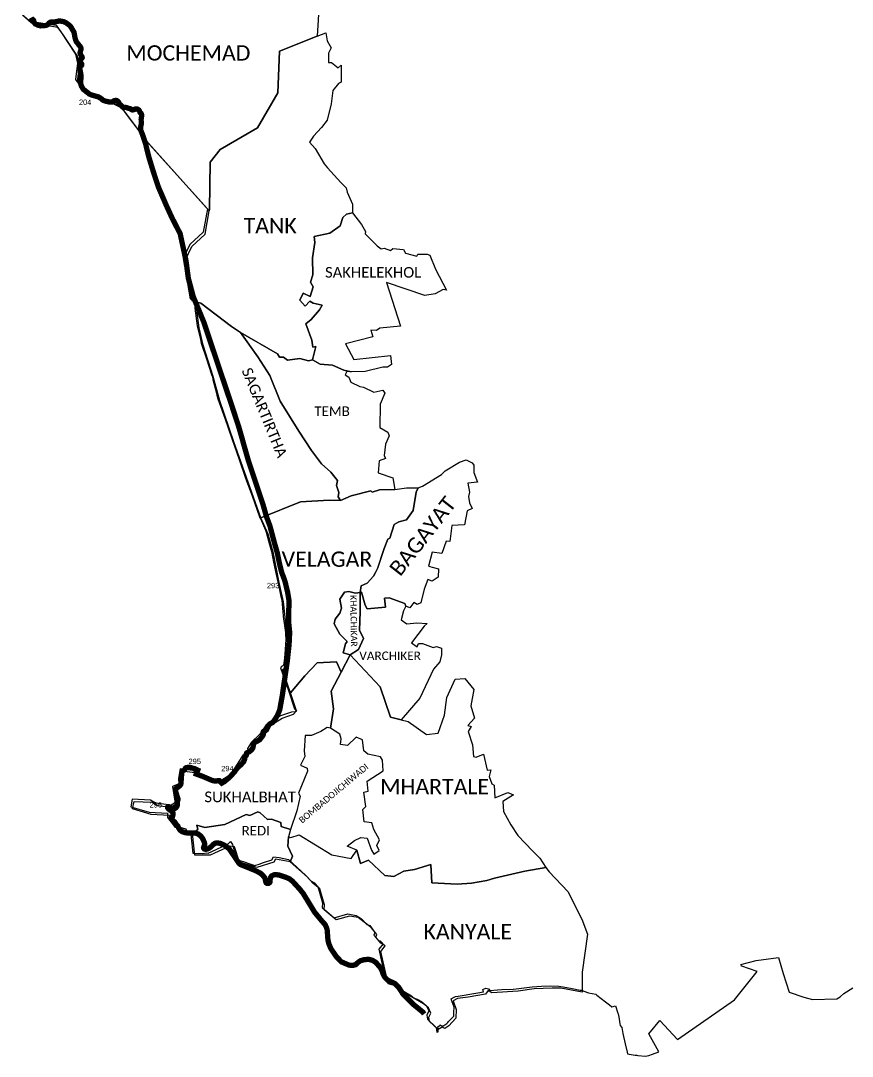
# Model space of a CAD drawing. Header units: metres. Extents: x 0 to 561379, y 0 to 4092696.
# Drawn here: x 354318 to 362143, y 1738833 to 1748571 of the extents above; entities that cross this region are included whole.
import ezdxf

# ---------------------------------------------------------------- set-up
doc = ezdxf.new("R2010")
doc.units = ezdxf.units.M
for name, color, linetype in [('ARTIFICIALLY PROTECTED', 10, 'Continuous'), ('COASTLINE', 5, 'Continuous'), ('DISTRICT BOUNDRY', 86, 'Continuous'), ('VILLAGE BOUNDRY', 32, 'Continuous'), ('VILLAGE NAME', 1, 'Continuous')]:
    doc.layers.add(name, color=color, linetype=linetype)
doc.styles.get("Standard").update_dxf_attribs({"font": 'arial.ttf'})

msp = doc.modelspace()

# ---------------------------------------------------------------- linework, layer by layer
at = {"layer": 'ARTIFICIALLY PROTECTED', "const_width": 50, "flags": 128}
for points in [[(354876.2, 1748329.6), (354881.5, 1748322.8), (354885.1, 1748312.6), (354885.1, 1748300.7), (354880.8, 1748284.3), (354876.8, 1748269.2), (354879.3, 1748256.5), (354890.5, 1748238.5), (354895.7, 1748230), (354896.7, 1748222.9), (354894.5, 1748217.8), (354889.1, 1748213.8), (354882, 1748206.9), (354880.6, 1748200.2), (354880.2, 1748188.8), (354882.6, 1748178.1), (354885.8, 1748171.3), (354891, 1748165.4), (354893.5, 1748160.3), (354893.5, 1748154.2), (354890.9, 1748150.4), (354883.8, 1748147.6), (354875.6, 1748144.3), (354871.9, 1748138.6), (354871.6, 1748133.2), (354873.8, 1748124.6), (354879.7, 1748092.1), (354886.1, 1748056.1), (354884, 1748015.9), (354882.2, 1747979.8), (354890.8, 1747953.2), (354908.3, 1747925.1), (354936.5, 1747903.2), (354965.3, 1747880.9), (354990.8, 1747870.4), (355048.7, 1747854.6), (355071.2, 1747841.8), (355092.8, 1747823.2), (355115.4, 1747814.7), (355158.6, 1747805.3), (355174.2, 1747805.3), (355184.4, 1747809.6), (355196.5, 1747818.6), (355203.6, 1747820), (355212.6, 1747821.8), (355223, 1747819.5), (355231.2, 1747814.2), (355240.6, 1747802.6), (355248, 1747788), (355260.7, 1747775.7), (355271.8, 1747764.9), (355277.6, 1747759.3), (355282.8, 1747756.1), (355287.1, 1747755.2)], [(356704.3, 1743665.7), (356705.2, 1743662.4), (356732.8, 1743565.2), (356750.3, 1743478.8), (356773.1, 1743385.6), (356797.9, 1743319.9), (356807.6, 1743288.7), (356822.7, 1743225.8), (356830.3, 1743193.8), (356841.4, 1743126), (356843.8, 1743081), (356838.5, 1743020.9), (356838.2, 1742969.6), (356839.3, 1742915.3), (356840.7, 1742901.9)], [(355970.3, 1741487.3), (355984.2, 1741524.2), (355963.5, 1741534.2), (355954, 1741538.4), (355911, 1741549.6), (355889.8, 1741549.6), (355879.1, 1741547.8), (355872.7, 1741546), (355868.1, 1741542), (355863.9, 1741536.2), (355861.5, 1741529.7), (355858.2, 1741525.2), (355852, 1741522)], [(356372.3, 1741559.7), (356363.8, 1741552.6), (356350, 1741535.6), (356331.7, 1741509.9), (356288.3, 1741461.5), (356236.4, 1741417.2), (356210.6, 1741402.1), (356187, 1741425.2)], [(355756.3, 1741159.7), (355753.4, 1741158.8), (355742.1, 1741162.7), (355720.1, 1741174.9), (355711.2, 1741179.8), (355706.1, 1741179.3), (355702, 1741176.9), (355701.3, 1741169.7), (355708.1, 1741159.9), (355729.9, 1741143.1), (355746.2, 1741130.5)]]:
    msp.add_lwpolyline(points, dxfattribs=at)
at = {"layer": 'COASTLINE', "const_width": 50, "flags": 128}
msp.add_lwpolyline([(354413.7, 1748598.3), (354415.2, 1748595.6), (354422, 1748588.5), (354428.9, 1748583.5), (354435.9, 1748578.5), (354439.3, 1748574.7), (354440.4, 1748571.3), (354443.1, 1748560.1), (354447.1, 1748551.6), (354454.9, 1748540.9), (354477.5, 1748530.1), (354504.5, 1748522.5), (354527.8, 1748524.2), (354539.4, 1748525), (354553.8, 1748526.1), (354569.2, 1748531.8), (354577.1, 1748537.8), (354585.1, 1748549.1), (354595.3, 1748556.1), (354611.1, 1748559.3), (354623.4, 1748559.2), (354639.6, 1748558.9), (354658.5, 1748563.4), (354674, 1748567), (354690.6, 1748567.3), (354722, 1748562.4), (354746.8, 1748550.3), (354765.2, 1748536.5), (354779.9, 1748525.5), (354791.3, 1748511), (354810.2, 1748478.3), (354820.3, 1748460.8), (354823.5, 1748442.5), (354827.9, 1748416.7), (354834.8, 1748390.6), (354842, 1748373.2), (354850.9, 1748361.9), (354866.1, 1748342.5), (354881.5, 1748322.8), (354885.1, 1748312.6), (354885.1, 1748300.7), (354880.8, 1748284.3), (354876.8, 1748269.2), (354879.3, 1748256.5), (354890.5, 1748238.5), (354895.7, 1748230), (354896.7, 1748222.9), (354894.5, 1748217.8), (354889.1, 1748213.8), (354882, 1748206.9), (354880.6, 1748200.2), (354880.2, 1748188.8), (354882.6, 1748178.1), (354885.8, 1748171.3), (354891, 1748165.4), (354893.5, 1748160.3), (354893.5, 1748154.2), (354890.9, 1748150.4), (354883.8, 1748147.6), (354875.6, 1748144.3), (354871.9, 1748138.6), (354871.6, 1748133.2), (354873.8, 1748124.6), (354879.7, 1748092.1), (354886.1, 1748056.1), (354884, 1748015.9), (354882.2, 1747979.8), (354890.8, 1747953.2), (354908.3, 1747925.1), (354936.5, 1747903.2), (354965.3, 1747880.9), (354990.8, 1747870.4), (355048.7, 1747854.6), (355071.2, 1747841.8), (355092.8, 1747823.2), (355115.4, 1747814.7), (355158.6, 1747805.3), (355174.2, 1747805.3), (355184.4, 1747809.6), (355196.5, 1747818.6), (355203.6, 1747820), (355212.6, 1747821.8), (355223, 1747819.5), (355231.2, 1747814.2), (355240.6, 1747802.6), (355248, 1747788), (355260.7, 1747775.7), (355271.8, 1747764.9), (355277.6, 1747759.3), (355282.8, 1747756.1), (355291.5, 1747754.3), (355304.4, 1747755.6), (355313.5, 1747754.2), (355335.3, 1747746), (355342.9, 1747744.8), (355348.2, 1747744), (355353.8, 1747741), (355359.1, 1747735.8), (355364.2, 1747732.6), (355370.4, 1747732), (355379, 1747733.5), (355388.5, 1747736.6), (355397, 1747740.4), (355401.8, 1747741.7), (355409.2, 1747742), (355418, 1747739.1), (355430.3, 1747730.8), (355436.2, 1747721.4), (355440.3, 1747709.2), (355444.1, 1747703.9), (355449.9, 1747700.1), (355453, 1747695.3), (355455.8, 1747687.6), (355456.6, 1747677.1), (355453.5, 1747659.5), (355451.5, 1747641.9), (355452.7, 1747600.5), (355450.9, 1747589.4), (355445.5, 1747569.9), (355448.2, 1747539.1), (355464.3, 1747501.1), (355493.4, 1747412.5), (355523.3, 1747290.9), (355564, 1747157.6), (355613.5, 1747007.4), (355688.5, 1746833.9), (355743.1, 1746714.6), (355818.6, 1746568.3), (355873.1, 1746316.3), (355895.6, 1746148.5), (355941.5, 1745977.1), (356041.4, 1745735.7), (356154.2, 1745398.7), (356301.1, 1744961.8), (356371, 1744748.3), (356426, 1744555), (356460.3, 1744434.1), (356524.9, 1744241.2), (356597.2, 1744024.9), (356630, 1743909.2), (356663.5, 1743819.1), (356705.2, 1743662.4), (356732.8, 1743565.2), (356750.3, 1743478.8), (356773.1, 1743385.6), (356797.9, 1743319.9), (356807.6, 1743288.7), (356822.7, 1743225.8), (356830.3, 1743193.8), (356841.4, 1743126), (356843.8, 1743081), (356838.5, 1743020.9), (356838.2, 1742969.6), (356839.3, 1742915.3), (356848.9, 1742818.5), (356843.2, 1742701.8), (356826.8, 1742552), (356779.2, 1742223.5), (356755, 1742089), (356733.4, 1742038.5), (356707.7, 1741996), (356688.3, 1741972.1), (356660.8, 1741957.3), (356650.9, 1741945.6), (356640.7, 1741922.9), (356630.9, 1741903.3), (356619.7, 1741894.1), (356613.2, 1741892.2), (356604.4, 1741889.6), (356600.5, 1741885.7), (356599, 1741880.3), (356600, 1741874.7), (356601.3, 1741867.1), (356600.3, 1741858.7), (356595.3, 1741846.8), (356567.9, 1741811.5), (356546.2, 1741797.4), (356521.8, 1741787.4), (356512.3, 1741779.5), (356508.4, 1741760.2), (356503.2, 1741734.5), (356491.7, 1741716.4), (356471.4, 1741698.7), (356446.2, 1741686.6), (356443.4, 1741683.6), (356441.7, 1741678.4), (356441.3, 1741669.3), (356440, 1741661.2), (356436.9, 1741657.4), (356430.7, 1741653.8), (356423.7, 1741651.7), (356422.5, 1741649.9), (356422.4, 1741646), (356424, 1741639.8), (356425.5, 1741633.5), (356425.5, 1741629.1), (356424, 1741623.1), (356416.2, 1741604.2), (356391, 1741575.2), (356363.8, 1741552.6), (356350, 1741535.6), (356331.7, 1741509.9), (356288.3, 1741461.5), (356236.4, 1741417.2), (356210.6, 1741402.1), (356187, 1741425.2), (356179.5, 1741425.5), (356163.5, 1741423.1), (356142.8, 1741422.3), (356122.5, 1741426), (356053.3, 1741455.6), (356032.7, 1741464.4), (355970.3, 1741487.3), (355984.2, 1741524.2), (355963.5, 1741534.2), (355954, 1741538.4), (355911, 1741549.6), (355889.8, 1741549.6), (355879.1, 1741547.8), (355872.7, 1741546), (355868.1, 1741542), (355863.9, 1741536.2), (355861.5, 1741529.7), (355858.2, 1741525.2), (355852, 1741522), (355844.9, 1741518.2), (355838.9, 1741515.2), (355836.3, 1741511.1), (355833.2, 1741498.1), (355830.9, 1741463.5), (355829.3, 1741438.7), (355826.5, 1741408.8), (355824.8, 1741390.7), (355816.2, 1741377.9), (355800.7, 1741366.2), (355786.9, 1741355.8), (355776.4, 1741347.9), (355773.9, 1741333.9), (355777.7, 1741318.1), (355782.5, 1741302.9), (355791.7, 1741274.1), (355797.4, 1741256.2), (355797.4, 1741244.2), (355792.6, 1741229.2), (355790.6, 1741212.2), (355791.1, 1741193.8), (355787.6, 1741181.6), (355778.2, 1741169.9), (355766.4, 1741162.7), (355753.4, 1741158.8), (355742.1, 1741162.7), (355720.1, 1741174.9), (355711.2, 1741179.8), (355706.1, 1741179.3), (355702, 1741176.9), (355701.3, 1741169.7), (355708.1, 1741159.9), (355729.9, 1741143.1), (355746.2, 1741130.5), (355752.5, 1741119.1), (355752.3, 1741106.7), (355744.4, 1741081), (355740.4, 1741067.8), (355741.6, 1741056.8), (355750.3, 1741048.5), (355765.1, 1741038.9), (355770.4, 1741031.2), (355778.6, 1741019.1), (355783.8, 1741011.5), (355797.4, 1740996.2), (355805.2, 1740978.8), (355818.7, 1740958.5), (355838.2, 1740945.2), (355866.3, 1740936), (355892.2, 1740932.3), (355930.3, 1740934.3), (355958.8, 1740932.8), (355986.1, 1740924.7), (356010.5, 1740906.9), (356027.7, 1740884.9), (356040.7, 1740857.9), (356047.3, 1740842.9), (356048.5, 1740832.5), (356048.1, 1740818), (356042.6, 1740806.2), (356038.5, 1740797.2), (356039.3, 1740790.2), (356046.5, 1740782.6), (356057.3, 1740779.6), (356074.5, 1740782.3), (356092.8, 1740791), (356113.3, 1740807.3), (356129.5, 1740824.8), (356146.9, 1740835.9), (356163.1, 1740839.7), (356195.2, 1740835.8), (356235, 1740818.4), (356280.5, 1740783.6), (356320.5, 1740724.1), (356350.8, 1740678.9), (356371, 1740648.9), (356386.3, 1740636.6), (356522, 1740581.7), (356572.9, 1740555.7), (356594.6, 1740536.5), (356613.8, 1740513.4), (356619, 1740500.4), (356624.6, 1740472.3), (356628.3, 1740464.7), (356637.7, 1740458.5), (356648.4, 1740458.8), (356659.1, 1740464.5), (356664.1, 1740472.9), (356665.7, 1740496.8), (356670.7, 1740518.9), (356681.9, 1740530.9), (356699.2, 1740539.4), (356718.8, 1740542.1), (356750.4, 1740537.3), (356814.4, 1740516.3), (356846.5, 1740502.2), (356875, 1740480.1), (356913.3, 1740438.2), (356943.9, 1740404.7), (356976.4, 1740364.1), (357013.1, 1740304), (357049.8, 1740243.8), (357084.2, 1740187.5), (357115.5, 1740149.7), (357149.4, 1740108.7), (357181.8, 1740072.7), (357193.3, 1740048.7), (357201.5, 1740025.4), (357205.9, 1739968.3), (357209.2, 1739924.6), (357218.1, 1739890.2), (357236.2, 1739846.7), (357290.6, 1739766.9), (357336.1, 1739721.1), (357381.3, 1739702), (357407.8, 1739690.8), (357440.4, 1739687.3), (357469.4, 1739694.7), (357493.6, 1739717.4), (357516.5, 1739732.6), (357550.6, 1739742.1), (357592.4, 1739745.4), (357628, 1739735.9), (357660.3, 1739715.7), (357701.5, 1739667.9), (357715.9, 1739642.9), (357728.7, 1739605.1), (357746.3, 1739573.6), (357771.6, 1739548.6), (357811.3, 1739530.3), (357838.7, 1739517.6), (357873.5, 1739483.5), (357916, 1739417.9), (358017, 1739317.9), (358073.3, 1739272.3), (358102.5, 1739248.6), (358114.3, 1739231.5)], dxfattribs=at)
at = {"layer": 'DISTRICT BOUNDRY'}
msp.add_polyline3d([(354318.2, 1748641.5, 0), (354402.9, 1748566, 0), (354651.8, 1748527.7, 0), (354696.8, 1748465.5, 0), (354834.6, 1748257.3, 0), (354854.1, 1748170.2, 0), (354835, 1748016.7, 0), (354919.1, 1747901.9, 0), (355086.6, 1747849.7, 0), (355240.4, 1747774.1, 0), (355277.7, 1747735.3, 0), (355387, 1747593.8, 0), (355476.9, 1747473.1, 0), (355503.4, 1747437.4, 0), (355904.2, 1746992.2, 0), (356074.5, 1746803.2, 0), (356036.4, 1746583.7, 0), (355910, 1746466.4, 0), (355847.1, 1746336.1, 0), (355913.6, 1745954.9, 0), (355958.5, 1745944.4, 0), (355953.6, 1745919.7, 0), (355958.1, 1745868, 0), (355980.1, 1745703.3, 0), (356008.8, 1745572, 0), (356017.3, 1745539.8, 0), (356065.6, 1745390.9, 0), (356113.3, 1745243.4, 0), (356121.4, 1745221.2, 0), (356126.5, 1745198, 0), (356151.3, 1745102.2, 0), (356163.7, 1745050.9, 0), (356174.5, 1745015.9, 0), (356238.1, 1744833, 0), (356307.4, 1744631.7, 0), (356374, 1744443.6, 0), (356434.5, 1744270.9, 0), (356497.7, 1744094.1, 0), (356561.7, 1743915.7, 0), (356567.7, 1743898, 0), (356573, 1743891, 0), (356620.3, 1743780.8, 0), (356627.6, 1743762.6, 0), (356660.1, 1743646.8, 0), (356679.3, 1743579.2, 0), (356698.2, 1743478.7, 0), (356716.8, 1743392.5, 0), (356733.5, 1743307, 0), (356749.6, 1743233.9, 0), (356767.2, 1743155.8, 0), (356774.4, 1743125.1, 0), (356782.2, 1743048.1, 0), (356791.8, 1742940, 0), (356795, 1742926.6, 0), (356809.5, 1742816.9, 0), (356809.4, 1742804.1, 0), (356813.3, 1742751.2, 0), (356804.5, 1742615.5, 0), (356796.4, 1742551.3, 0), (356797, 1742550.3, 0), (356792.3, 1742512.7, 0), (356793, 1742511.7, 0), (356771.9, 1742499.4, 0), (356764.1, 1742485.7, 0), (356837.5, 1742271.5, 0), (356895.8, 1742101.3, 0), (356911.9, 1742078, 0), (356899.3, 1742072.8, 0), (356867.7, 1742069.3, 0), (356761.8, 1742033.5, 0), (356709.3, 1742003, 0), (356629, 1741951.6, 0), (356569.2, 1741862, 0), (356489.8, 1741786.3, 0), (356452.1, 1741727.9, 0), (356455.1, 1741711.1, 0), (356435, 1741700, 0), (356416, 1741653.8, 0), (356398.3, 1741650.6, 0), (356331.8, 1741544.5, 0), (356298.7, 1741499.8, 0), (356261, 1741460.8, 0), (356185.5, 1741414.8, 0), (356165, 1741431, 0), (356107.7, 1741442.2, 0), (355994.4, 1741481.3, 0), (355937.2, 1741521.6, 0), (355819.7, 1741537.4, 0), (355803.5, 1741445.1, 0), (355805.7, 1741396.6, 0), (355747.5, 1741369.9, 0), (355769.9, 1741233, 0), (355766.1, 1741214.6, 0), (355718.7, 1741185.7, 0), (355713.1, 1741198.1, 0), (355586, 1741212.5, 0), (355538.2, 1741242.8, 0), (355367.7, 1741251.2, 0), (355353.3, 1741180.5, 0), (355527.4, 1741127.5, 0), (355700.5, 1741119.3, 0), (355699, 1741080.3, 0), (355757.3, 1741006.2, 0), (355867.4, 1740971.9, 0), (355878.1, 1740956.5, 0), (355917.2, 1740949.2, 0), (355917.3, 1740947.6, 0), (355936.9, 1740743.9, 0), (356029, 1740739.5, 0), (356068.5, 1740745.2, 0), (356081.4, 1740744.1, 0), (356156.8, 1740778.3, 0), (356268.8, 1740831.2, 0), (356291.2, 1740853.5, 0), (356310.2, 1740824.6, 0), (356322.6, 1740774.6, 0), (356341.7, 1740730.3, 0), (356356.7, 1740689.7, 0), (356380.2, 1740673.2, 0), (356421.6, 1740663, 0), (356473.2, 1740644, 0), (356521.6, 1740628.6, 0), (356560.8, 1740638.5, 0), (356603.9, 1740654.8, 0), (356682.6, 1740680.9, 0), (356697.2, 1740708.2, 0), (356750.2, 1740703.7, 0), (356836.4, 1740683.5, 0), (356837.1, 1740682.9, 0), (356999.3, 1740537.3, 0), (357049.3, 1740482.8, 0), (357082.2, 1740464.4, 0), (357113.9, 1740429.6, 0), (357157, 1740277.9, 0), (357155.8, 1740232, 0), (357266.4, 1740135.8, 0), (357394.7, 1740173, 0), (357474.8, 1740157.7, 0), (357524.3, 1740124.7, 0), (357575, 1740073.1, 0), (357601.7, 1740062.4, 0), (357649.7, 1739998.3, 0), (357639.9, 1739972.8, 0), (357689, 1739919.1, 0), (357699.3, 1739920.6, 0), (357729.1, 1739892.3, 0), (357687.4, 1739840.6, 0), (357732.6, 1739641.2, 0), (357757.2, 1739536.8, 0), (357871.5, 1739503.7, 0), (357858, 1739483.2, 0), (357994.6, 1739401.3, 0), (358014.5, 1739382.7, 0), (358047.6, 1739370.5, 0), (358089.8, 1739348.4, 0), (358135.6, 1739308.3, 0), (358159.1, 1739260.8, 0), (358138.6, 1739221.1, 0), (358145.9, 1739182.1, 0), (358228.3, 1739104.5, 0), (358235, 1739059.2, 0), (358247.3, 1739064.4, 0), (358244.6, 1739098.6, 0), (358243.1, 1739109.6, 0), (358264.6, 1739126.3, 0), (358266.4, 1739127.7, 0), (358266.7, 1739127.5, 0), (358291.1, 1739115.2, 0), (358327.5, 1739140.5, 0), (358337.3, 1739151.2, 0), (358341.9, 1739159.8, 0), (358374.7, 1739191, 0), (358392.3, 1739210.9, 0), (358394.8, 1739245.3, 0), (358396.6, 1739293.8, 0), (358387.1, 1739320.4, 0), (358375.1, 1739354.2, 0), (358368.9, 1739374.4, 0), (358396.3, 1739390.6, 0), (358408.1, 1739397.2, 0), (358435.6, 1739399.9, 0), (358509.7, 1739410.2, 0), (358525.4, 1739414, 0), (358617.9, 1739430, 0), (358671.4, 1739439.3, 0), (358665.9, 1739459.9, 0), (358696.1, 1739473.2, 0), (358720, 1739466.2, 0), (358732.3, 1739450.6, 0), (358805.5, 1739457.2, 0), (358843.6, 1739461, 0), (358951.5, 1739464.9, 0), (358980.2, 1739466.9, 0), (359130.3, 1739486.6, 0), (359218.7, 1739492.3, 0), (359298.8, 1739495.5, 0), (359381.7, 1739493.8, 0), (359422.6, 1739487.7, 0), (359506.8, 1739471.3, 0), (359582, 1739456.7, 0), (359588.3, 1739455.9, 0), (359594.5, 1739456.1, 0), (359617.3, 1739446.3, 0), (359661.1, 1739431.3, 0), (359728.7, 1739419.1, 0), (359739.8, 1739408.9, 0), (359819.3, 1739347, 0), (359857.6, 1739316.2, 0), (359879.8, 1739299.1, 0), (359913.9, 1739306.4, 0), (359935.5, 1739239.6, 0), (359938.7, 1739232.1, 0), (359948.8, 1739184.9, 0), (359953.6, 1739158, 0), (359956.7, 1739140.6, 0), (359958.9, 1739122.2, 0), (359973.8, 1739104, 0), (359985, 1739049.1, 0), (360004.5, 1738950.1, 0), (360024.3, 1738872.3, 0), (360028.2, 1738855.8, 0), (360042.3, 1738853.5, 0), (360100.1, 1738844.7, 0), (360114.1, 1738842.6, 0), (360124.7, 1738839.9, 0), (360198.3, 1738833.5, 0), (360228.1, 1738839.7, 0), (360228.3, 1738839.7, 0), (360261.5, 1738852.5, 0), (360323.3, 1738876.3, 0), (360227.9, 1739043.7, 0), (360333.1, 1739170.2, 0), (360496.7, 1738990.5, 0), (361034, 1739364.5, 0), (361246.5, 1739629.5, 0), (361103.9, 1739679.3, 0), (361099.1, 1739679.8, 0), (361096.6, 1739694.4, 0), (361095.2, 1739696.3, 0), (361238.7, 1739734.6, 0), (361446.7, 1739762, 0), (361492.4, 1739613.2, 0), (361548.2, 1739436.4, 0), (361685.2, 1739390.7, 0), (361767.1, 1739366, 0), (361996.9, 1739373.7, 0), (362029, 1739392.4, 0), (362063.5, 1739422.7, 0), (362149.2, 1739477.1, 0)], dxfattribs=at)
at = {"layer": 'VILLAGE BOUNDRY'}
msp.add_polyline3d([(357133.2, 1748839.6, 0), (357106.9, 1748425.5, 0), (356752.8, 1748284.6, 0), (356736.9, 1747893.6, 0), (356546.3, 1747564, 0), (356196.2, 1747359, 0), (356099.5, 1747242.1, 0), (356094, 1746796.2, 0), (356091.9, 1746783.9, 0), (355521, 1747417.9, 0), (355295.3, 1747715.7, 0), (355257.9, 1747754.6, 0), (355104.1, 1747830.1, 0), (354936.4, 1747882.3, 0), (354852.3, 1747997, 0), (354871.5, 1748150.5, 0), (354852, 1748237.6, 0), (354714.2, 1748445.7, 0), (354669.1, 1748507.9, 0), (354420, 1748546.2, 0), (354335.3, 1748621.6, 0)], dxfattribs=at)
for points in [[(357441.6, 1746844.3, 0), (357439.7, 1746764.8, 0), (357382.4, 1746751.1, 0), (357349.3, 1746720.2, 0), (357325.2, 1746643.6, 0), (357228.1, 1746573.2, 0), (357078.6, 1746541.5, 0), (357086.7, 1746486.5, 0), (357063.4, 1746341.3, 0), (357065.4, 1746181.1, 0), (357045.9, 1746112.2, 0), (357069.7, 1746067, 0), (357040.3, 1745978.2, 0), (356974.8, 1746010.3, 0), (356944.3, 1745942.5, 0), (356995.9, 1745888, 0), (357039.4, 1745933.2, 0), (357070.7, 1745913.7, 0), (357153.7, 1745894.7, 0), (357130.1, 1745851.2, 0), (357050.3, 1745760.6, 0), (356999.8, 1745720.7, 0), (357055.9, 1745567, 0), (357066.9, 1745502.6, 0), (357094.5, 1745508.4, 0), (357064.8, 1745382.3, 0), (357026.7, 1745371.2, 0), (356945, 1745394.4, 0), (356829.7, 1745380, 0), (356789.4, 1745407.6, 0), (356751.8, 1745408.5, 0), (356735.3, 1745439.5, 0), (356385, 1745638.8, 0), (356303.1, 1745694.7, 0), (356014.3, 1745916.4, 0), (355975.7, 1745925.2, 0), (355930.8, 1745935.6, 0), (355864.5, 1746316.8, 0), (355927.5, 1746447.1, 0), (356053.9, 1746564.4, 0), (356091.9, 1746783.9, 0), (356094, 1746796.2, 0), (356099.5, 1747242.1, 0), (356196.2, 1747359, 0), (356546.3, 1747564, 0), (356736.9, 1747893.6, 0), (356752.8, 1748284.6, 0), (357106.9, 1748425.5, 0), (357187.9, 1748457.7, 0), (357203.3, 1748381.8, 0), (357239.2, 1748316.1, 0), (357213.9, 1748264.1, 0), (357213.8, 1748177.7, 0), (357244, 1748179.3, 0), (357303.8, 1748126.3, 0), (357333.8, 1748151.6, 0), (357333.8, 1747992.6, 0), (357307.9, 1747979, 0), (357255.2, 1747913.7, 0), (357240.7, 1747788.8, 0), (357201, 1747634.9, 0), (357148.7, 1747565.7, 0), (357074.2, 1747486.2, 0), (357034, 1747427.2, 0), (357090.3, 1747370.7, 0), (357175, 1747224.8, 0), (357205.2, 1747186, 0), (357329.3, 1747048.4, 0), (357381.6, 1746998.7, 0), (357389.2, 1746958, 0)], [(358323, 1746037.1, 0), (358293.5, 1746044.9, 0), (358219.4, 1746001.1, 0), (358121.1, 1745986.1, 0), (357760, 1746108.7, 0), (357891.7, 1745699.4, 0), (357696.1, 1745680.6, 0), (357666.5, 1745659.4, 0), (357612.7, 1745660.7, 0), (357631.2, 1745598.7, 0), (357373.4, 1745531.9, 0), (357454.1, 1745384.2, 0), (357798.5, 1745423.8, 0), (357806.4, 1745338.7, 0), (357768.8, 1745312.1, 0), (357726.4, 1745312.1, 0), (357557.9, 1745272.1, 0), (357428.7, 1745269.4, 0), (357358.1, 1745284.4, 0), (357252.5, 1745333.4, 0), (357134.9, 1745341.6, 0), (357064.8, 1745382.3, 0), (357094.5, 1745508.4, 0), (357066.9, 1745502.6, 0), (357055.9, 1745567, 0), (356999.8, 1745720.7, 0), (357050.3, 1745760.6, 0), (357130.1, 1745851.2, 0), (357153.7, 1745894.7, 0), (357070.7, 1745913.7, 0), (357039.4, 1745933.2, 0), (356995.9, 1745888, 0), (356944.3, 1745942.5, 0), (356974.8, 1746010.3, 0), (357040.3, 1745978.2, 0), (357069.7, 1746067, 0), (357045.9, 1746112.2, 0), (357065.4, 1746181.1, 0), (357063.4, 1746341.3, 0), (357086.7, 1746486.5, 0), (357078.6, 1746541.5, 0), (357228.1, 1746573.2, 0), (357325.2, 1746643.6, 0), (357349.3, 1746720.2, 0), (357382.4, 1746751.1, 0), (357439.7, 1746764.8, 0), (357523.6, 1746653.4, 0), (357560.9, 1746587.6, 0), (357558.6, 1746567, 0), (357671.9, 1746454.1, 0), (357708.8, 1746426.4, 0), (357739.5, 1746431.8, 0), (357798.9, 1746408.9, 0), (357820.6, 1746430.2, 0), (357920.2, 1746420.5, 0), (357937.5, 1746385.3, 0), (358045.5, 1746357, 0), (358054.7, 1746376.6, 0), (358143.5, 1746376.1, 0), (358167.5, 1746365, 0), (358222.2, 1746234.1, 0)], [(358323, 1746037.1, 0), (358293.5, 1746044.9, 0), (358219.4, 1746001.1, 0), (358121.1, 1745986.1, 0), (357760, 1746108.7, 0), (357891.7, 1745699.4, 0), (357696.1, 1745680.6, 0), (357666.5, 1745659.4, 0), (357612.7, 1745660.7, 0), (357631.2, 1745598.7, 0), (357373.4, 1745531.9, 0), (357454.1, 1745384.2, 0), (357798.5, 1745423.8, 0), (357806.4, 1745338.7, 0), (357768.8, 1745312.1, 0), (357726.4, 1745312.1, 0), (357557.9, 1745272.1, 0), (357428.7, 1745269.4, 0), (357358.1, 1745284.4, 0), (357252.5, 1745333.4, 0), (357134.9, 1745341.6, 0), (357064.8, 1745382.3, 0), (357094.5, 1745508.4, 0), (357066.9, 1745502.6, 0), (357055.9, 1745567, 0), (356999.8, 1745720.7, 0), (357050.3, 1745760.6, 0), (357130.1, 1745851.2, 0), (357153.7, 1745894.7, 0), (357070.7, 1745913.7, 0), (357039.4, 1745933.2, 0), (356995.9, 1745888, 0), (356944.3, 1745942.5, 0), (356974.8, 1746010.3, 0), (357040.3, 1745978.2, 0), (357069.7, 1746067, 0), (357045.9, 1746112.2, 0), (357065.4, 1746181.1, 0), (357063.4, 1746341.3, 0), (357086.7, 1746486.5, 0), (357078.6, 1746541.5, 0), (357228.1, 1746573.2, 0), (357325.2, 1746643.6, 0), (357349.3, 1746720.2, 0), (357382.4, 1746751.1, 0), (357439.7, 1746764.8, 0), (357523.6, 1746653.4, 0), (357560.9, 1746587.6, 0), (357558.6, 1746567, 0), (357671.9, 1746454.1, 0), (357708.8, 1746426.4, 0), (357739.5, 1746431.8, 0), (357798.9, 1746408.9, 0), (357820.6, 1746430.2, 0), (357920.2, 1746420.5, 0), (357937.5, 1746385.3, 0), (358045.5, 1746357, 0), (358054.7, 1746376.6, 0), (358143.5, 1746376.1, 0), (358167.5, 1746365, 0), (358222.2, 1746234.1, 0)], [(357325.8, 1744060.2, 0), (357220.3, 1744063.9, 0), (356952.3, 1744048.3, 0), (356579.1, 1743896.3, 0), (356324.7, 1744612.4, 0), (356191.6, 1744996.8, 0), (356130.4, 1745224.4, 0), (356034.4, 1745520.6, 0), (355997.3, 1745684.1, 0), (355975.2, 1745848.8, 0), (355975.7, 1745925.2, 0), (356014.3, 1745916.4, 0), (356303.1, 1745694.7, 0), (356385, 1745638.8, 0), (356548.8, 1745409.6, 0), (356661.7, 1745235.4, 0), (356760, 1744993.4, 0), (356934.9, 1744710.8, 0), (357054.2, 1744529.3, 0), (357148.8, 1744404.5, 0), (357237.4, 1744324.4, 0), (357298.8, 1744248.7, 0), (357288.1, 1744198.9, 0), (357311.3, 1744134.8, 0), (357305.3, 1744095.2, 0)], [(357838, 1744161.9, 0), (357693, 1744161, 0), (357626.4, 1744138.6, 0), (357612.3, 1744149.1, 0), (357426.2, 1744103.7, 0), (357325.8, 1744060.2, 0), (357305.3, 1744095.2, 0), (357311.3, 1744134.8, 0), (357288.1, 1744198.9, 0), (357298.8, 1744248.7, 0), (357237.4, 1744324.4, 0), (357148.8, 1744404.5, 0), (357054.2, 1744529.3, 0), (356934.9, 1744710.8, 0), (356760, 1744993.4, 0), (356661.7, 1745235.4, 0), (356548.8, 1745409.6, 0), (356385, 1745638.8, 0), (356735.3, 1745439.5, 0), (356751.8, 1745408.5, 0), (356789.4, 1745407.6, 0), (356829.7, 1745380, 0), (356945, 1745394.4, 0), (357026.7, 1745371.2, 0), (357064.8, 1745382.3, 0), (357134.9, 1745341.6, 0), (357252.5, 1745333.4, 0), (357358.1, 1745284.4, 0), (357428.7, 1745269.4, 0), (357388.2, 1745273.3, 0), (357370.3, 1745240, 0), (357404.8, 1745217.8, 0), (357425.6, 1745172.5, 0), (357508.7, 1745132.7, 0), (357545, 1745126.5, 0), (357640.4, 1745079.3, 0), (357724.4, 1745096.2, 0), (357745.1, 1745069, 0), (357701.5, 1744966.6, 0), (357698, 1744745.6, 0), (357773, 1744701.6, 0), (357785.3, 1744667.4, 0), (357750.5, 1744588.8, 0), (357738.3, 1744482.5, 0), (357752, 1744453, 0), (357691.6, 1744433.6, 0), (357682.9, 1744320.7, 0), (357820.3, 1744273.1, 0)], [(358567.5, 1743985.6, 0), (358518.5, 1743962, 0), (358494.2, 1743830, 0), (358375.1, 1743823.4, 0), (358354.8, 1743675.3, 0), (358320.8, 1743678.5, 0), (358280.8, 1743561.3, 0), (358189.1, 1743573.1, 0), (358156.7, 1743440.6, 0), (358248.4, 1743417.6, 0), (358246.3, 1743338, 0), (358190.8, 1743302.2, 0), (358149.1, 1743315.8, 0), (358114.2, 1743226.2, 0), (358083.1, 1743097.4, 0), (358047.7, 1743082.9, 0), (358017.9, 1743100.5, 0), (357978.9, 1743049.4, 0), (357942, 1743064.5, 0), (357934, 1743090.6, 0), (357785.8, 1743142.9, 0), (357742.2, 1743141.7, 0), (357750.9, 1743055.9, 0), (357576.9, 1743042.2, 0), (357560.5, 1743074.6, 0), (357525.3, 1743196.1, 0), (357511.7, 1743189.8, 0), (357511.1, 1743195.1, 0), (357521.3, 1743257.9, 0), (357577.4, 1743280.6, 0), (357636.7, 1743347.1, 0), (357674.4, 1743418.4, 0), (357737.5, 1743608.2, 0), (357772.5, 1743696.3, 0), (357792.3, 1743704.9, 0), (357831.3, 1743833.1, 0), (357875.4, 1743860, 0), (357947.1, 1743877.8, 0), (358011.4, 1743963.9, 0), (358038.8, 1744138, 0), (358058.3, 1744178.8, 0), (358097.3, 1744194.4, 0), (358276.5, 1744304.1, 0), (358313.5, 1744339, 0), (358447.2, 1744419.2, 0), (358510, 1744442, 0), (358567.5, 1744414.7, 0), (358581.5, 1744390.5, 0), (358582.9, 1744323.7, 0), (358616.8, 1744231.6, 0), (358524.9, 1744223.3, 0), (358541.7, 1744137.4, 0), (358530.5, 1744096.3, 0), (358540.9, 1744038.1, 0), (358567.5, 1743985.6, 0)], [(358567.5, 1743985.6, 0), (358518.5, 1743962, 0), (358494.2, 1743830, 0), (358375.1, 1743823.4, 0), (358354.8, 1743675.3, 0), (358320.8, 1743678.5, 0), (358280.8, 1743561.3, 0), (358189.1, 1743573.1, 0), (358156.7, 1743440.6, 0), (358248.4, 1743417.6, 0), (358246.3, 1743338, 0), (358190.8, 1743302.2, 0), (358149.1, 1743315.8, 0), (358114.2, 1743226.2, 0), (358083.1, 1743097.4, 0), (358047.7, 1743082.9, 0), (358017.9, 1743100.5, 0), (357978.9, 1743049.4, 0), (357942, 1743064.5, 0), (357934, 1743090.6, 0), (357785.8, 1743142.9, 0), (357742.2, 1743141.7, 0), (357750.9, 1743055.9, 0), (357576.9, 1743042.2, 0), (357560.5, 1743074.6, 0), (357525.3, 1743196.1, 0), (357511.7, 1743189.8, 0), (357511.1, 1743195.1, 0), (357521.3, 1743257.9, 0), (357577.4, 1743280.6, 0), (357636.7, 1743347.1, 0), (357674.4, 1743418.4, 0), (357737.5, 1743608.2, 0), (357772.5, 1743696.3, 0), (357792.3, 1743704.9, 0), (357831.3, 1743833.1, 0), (357875.4, 1743860, 0), (357947.1, 1743877.8, 0), (358011.4, 1743963.9, 0), (358038.8, 1744138, 0), (358058.3, 1744178.8, 0), (358097.3, 1744194.4, 0), (358276.5, 1744304.1, 0), (358313.5, 1744339, 0), (358447.2, 1744419.2, 0), (358510, 1744442, 0), (358567.5, 1744414.7, 0), (358581.5, 1744390.5, 0), (358582.9, 1744323.7, 0), (358616.8, 1744231.6, 0), (358524.9, 1744223.3, 0), (358541.7, 1744137.4, 0), (358530.5, 1744096.3, 0), (358540.9, 1744038.1, 0), (358567.5, 1743985.6, 0)], [(356810.2, 1742492.8, 0), (356831.2, 1742731.4, 0), (356792.2, 1743105.4, 0), (356751.2, 1743287.4, 0), (356696.9, 1743559.8, 0), (356645.1, 1743743.1, 0), (356579.1, 1743896.3, 0), (356952.3, 1744048.3, 0), (357220.3, 1744063.9, 0), (357325.8, 1744060.2, 0), (357426.2, 1744103.7, 0), (357612.3, 1744149.1, 0), (357626.4, 1744138.6, 0), (357693, 1744161, 0), (357838, 1744161.9, 0), (357946.7, 1744179.1, 0), (358058.3, 1744178.8, 0), (358038.9, 1744138, 0), (358011.4, 1743963.9, 0), (357947.1, 1743877.8, 0), (357875.4, 1743859.9, 0), (357831.3, 1743833.1, 0), (357792.3, 1743704.9, 0), (357772.5, 1743696.3, 0), (357737.6, 1743608.3, 0), (357674.4, 1743418.5, 0), (357636.7, 1743347.1, 0), (357577.5, 1743280.6, 0), (357521.3, 1743257.8, 0), (357511.1, 1743195.1, 0), (357467.6, 1743189.6, 0), (357404.2, 1743203.2, 0), (357364, 1743196, 0), (357320.7, 1743131.4, 0), (357336.1, 1743046.4, 0), (357322, 1743001, 0), (357277.9, 1742944.8, 0), (357268.3, 1742898.4, 0), (357319.5, 1742803.4, 0), (357390.7, 1742733.3, 0), (357373.6, 1742712.2, 0), (357352.5, 1742626.3, 0), (357419.7, 1742609.1, 0), (357333.3, 1742445, 0), (357288.3, 1742542.5, 0), (357107.1, 1742533.9, 0), (356990.1, 1742411, 0), (356855.4, 1742251.5, 0), (356782, 1742465.8, 0)], [(357544.3, 1742760.4, 0), (357497.7, 1742656.9, 0), (357419.7, 1742609.1, 0), (357352.5, 1742626.3, 0), (357373.6, 1742712.2, 0), (357390.7, 1742733.3, 0), (357319.5, 1742803.4, 0), (357268.3, 1742898.4, 0), (357277.9, 1742944.8, 0), (357322, 1743001, 0), (357336.1, 1743046.4, 0), (357320.7, 1743131.4, 0), (357364, 1743196, 0), (357404.2, 1743203.2, 0), (357467.6, 1743189.6, 0), (357511.1, 1743195.1, 0), (357511.7, 1743189.8, 0), (357512.4, 1743013.9, 0), (357504.6, 1742840.5, 0)], [(357942, 1743064.5, 0), (357918.6, 1743020.6, 0), (357896.7, 1742937.6, 0), (357951.9, 1742900.4, 0), (358044.5, 1742909.1, 0), (358141.8, 1742903, 0), (358113.8, 1742876.8, 0), (357996.2, 1742720.8, 0), (358049.1, 1742683, 0), (358061.6, 1742714.2, 0), (358097.9, 1742715, 0), (358198.2, 1742677.2, 0), (358229.7, 1742687.2, 0), (358277.2, 1742670.1, 0), (358276.3, 1742607.8, 0), (358260.4, 1742543.6, 0), (358201.4, 1742474.2, 0), (358075.1, 1742200.3, 0), (357897.3, 1741997.9, 0), (357796.9, 1742023.5, 0), (357700.8, 1742308.4, 0), (357419.7, 1742609.1, 0), (357497.8, 1742656.9, 0), (357544.4, 1742760.4, 0), (357504.6, 1742840.5, 0), (357512.4, 1743013.9, 0), (357511.7, 1743189.8, 0), (357525.3, 1743196.1, 0), (357560.5, 1743074.6, 0), (357576.9, 1743042.2, 0), (357750.9, 1743055.9, 0), (357742.2, 1743141.7, 0), (357785.8, 1743142.9, 0), (357934, 1743090.6, 0), (357942, 1743064.5, 0)], [(357942, 1743064.5, 0), (357918.6, 1743020.6, 0), (357896.7, 1742937.6, 0), (357951.9, 1742900.4, 0), (358044.5, 1742909.1, 0), (358141.8, 1742903, 0), (358113.8, 1742876.8, 0), (357996.2, 1742720.8, 0), (358049.1, 1742683, 0), (358061.6, 1742714.2, 0), (358097.9, 1742715, 0), (358198.2, 1742677.2, 0), (358229.7, 1742687.2, 0), (358277.2, 1742670.1, 0), (358276.3, 1742607.8, 0), (358260.4, 1742543.6, 0), (358201.4, 1742474.2, 0), (358075.1, 1742200.3, 0), (357897.3, 1741997.9, 0), (357796.9, 1742023.5, 0), (357700.8, 1742308.4, 0), (357419.7, 1742609.1, 0), (357497.8, 1742656.9, 0), (357544.4, 1742760.4, 0), (357504.6, 1742840.5, 0), (357512.4, 1743013.9, 0), (357511.7, 1743189.8, 0), (357525.3, 1743196.1, 0), (357560.5, 1743074.6, 0), (357576.9, 1743042.2, 0), (357750.9, 1743055.9, 0), (357742.2, 1743141.7, 0), (357785.8, 1743142.9, 0), (357934, 1743090.6, 0), (357942, 1743064.5, 0)], [(357897.3, 1741997.9, 0), (357965.3, 1741980.7, 0), (358137.4, 1741858.7, 0), (358246.2, 1741870.9, 0), (358307, 1742041.4, 0), (358326.8, 1742208.1, 0), (358405.7, 1742377.9, 0), (358497.7, 1742385.8, 0), (358583.2, 1742281.7, 0), (358553.8, 1742128.4, 0), (358586.6, 1742013.7, 0), (358523.8, 1741944.5, 0), (358556.4, 1741935.7, 0), (358529.1, 1741886.4, 0), (358568.6, 1741761.6, 0), (358577.1, 1741650.8, 0), (358604.9, 1741647.2, 0), (358674.1, 1741674.4, 0), (358707, 1741522.4, 0), (358743.2, 1741528.5, 0), (358724.6, 1741464, 0), (358749.9, 1741395.3, 0), (358774.3, 1741382, 0), (358780.3, 1741264.5, 0), (358901.6, 1741314.9, 0), (358955.6, 1741292.8, 0), (358856.1, 1741229.7, 0), (358860.6, 1741134.9, 0), (358929.1, 1741008.3, 0), (358995.2, 1740910.2, 0), (359134.6, 1740765.7, 0), (359202.4, 1740695.4, 0), (359259.8, 1740609.1, 0), (359061.8, 1740572.8, 0), (358777.6, 1740507.5, 0), (358704.9, 1740485.3, 0), (358559.8, 1740461.3, 0), (358424.3, 1740451.6, 0), (358185.7, 1740464, 0), (358176.4, 1740637.6, 0), (358023.4, 1740588.3, 0), (357922.7, 1740574.3, 0), (357827.8, 1740523, 0), (357743.9, 1740532.7, 0), (357590.7, 1740678, 0), (357516.7, 1740646.4, 0), (357480.3, 1740771, 0), (357389.8, 1740810, 0), (357458.2, 1740861.9, 0), (357519.7, 1740892.1, 0), (357576.6, 1740885.8, 0), (357618.9, 1740772.8, 0), (357642.2, 1740735.3, 0), (357691.7, 1740767.2, 0), (357669.3, 1740816.4, 0), (357695.1, 1740868, 0), (357639.5, 1740965.1, 0), (357621.9, 1741030.1, 0), (357551.3, 1741039, 0), (357537.8, 1741152.9, 0), (357565.5, 1741180.7, 0), (357547.4, 1741316.7, 0), (357586.8, 1741325.4, 0), (357577.8, 1741421.7, 0), (357727.3, 1741518.7, 0), (357721.9, 1741618.7, 0), (357705, 1741647.9, 0), (357585.3, 1741673.1, 0), (357546, 1741706.2, 0), (357532.9, 1741809.8, 0), (357473.2, 1741833.2, 0), (357392.1, 1741755.6, 0), (357326.2, 1741764.9, 0), (357333.8, 1741819.9, 0), (357319.9, 1741863.4, 0), (357233.6, 1741918.8, 0), (357261.5, 1742101.9, 0), (357239.5, 1742267, 0), (357333.2, 1742445.1, 0), (357419.7, 1742609.1, 0), (357700.8, 1742308.4, 0), (357796.9, 1742023.5, 0), (357897.3, 1741997.9, 0)], [(357897.3, 1741997.9, 0), (357965.3, 1741980.7, 0), (358137.4, 1741858.7, 0), (358246.2, 1741870.9, 0), (358307, 1742041.4, 0), (358326.8, 1742208.1, 0), (358405.7, 1742377.9, 0), (358497.7, 1742385.8, 0), (358583.2, 1742281.7, 0), (358553.8, 1742128.4, 0), (358586.6, 1742013.7, 0), (358523.8, 1741944.5, 0), (358556.4, 1741935.7, 0), (358529.1, 1741886.4, 0), (358568.6, 1741761.6, 0), (358577.1, 1741650.8, 0), (358604.9, 1741647.2, 0), (358674.1, 1741674.4, 0), (358707, 1741522.4, 0), (358743.2, 1741528.5, 0), (358724.6, 1741464, 0), (358749.9, 1741395.3, 0), (358774.3, 1741382, 0), (358780.3, 1741264.5, 0), (358901.6, 1741314.9, 0), (358955.6, 1741292.8, 0), (358856.1, 1741229.7, 0), (358860.6, 1741134.9, 0), (358929.1, 1741008.3, 0), (358995.2, 1740910.2, 0), (359134.6, 1740765.7, 0), (359202.4, 1740695.4, 0), (359259.8, 1740609.1, 0), (359061.8, 1740572.8, 0), (358777.6, 1740507.5, 0), (358704.9, 1740485.3, 0), (358559.8, 1740461.3, 0), (358424.3, 1740451.6, 0), (358185.7, 1740464, 0), (358176.4, 1740637.6, 0), (358023.4, 1740588.3, 0), (357922.7, 1740574.3, 0), (357827.8, 1740523, 0), (357743.9, 1740532.7, 0), (357590.7, 1740678, 0), (357516.7, 1740646.4, 0), (357480.3, 1740771, 0), (357389.8, 1740810, 0), (357458.2, 1740861.9, 0), (357519.7, 1740892.1, 0), (357576.6, 1740885.8, 0), (357618.9, 1740772.8, 0), (357642.2, 1740735.3, 0), (357691.7, 1740767.2, 0), (357669.3, 1740816.4, 0), (357695.1, 1740868, 0), (357639.5, 1740965.1, 0), (357621.9, 1741030.1, 0), (357551.3, 1741039, 0), (357537.8, 1741152.9, 0), (357565.5, 1741180.7, 0), (357547.4, 1741316.7, 0), (357586.8, 1741325.4, 0), (357577.8, 1741421.7, 0), (357727.3, 1741518.7, 0), (357721.9, 1741618.7, 0), (357705, 1741647.9, 0), (357585.3, 1741673.1, 0), (357546, 1741706.2, 0), (357532.9, 1741809.8, 0), (357473.2, 1741833.2, 0), (357392.1, 1741755.6, 0), (357326.2, 1741764.9, 0), (357333.8, 1741819.9, 0), (357319.9, 1741863.4, 0), (357233.6, 1741918.8, 0), (357261.5, 1742101.9, 0), (357239.5, 1742267, 0), (357333.2, 1742445.1, 0), (357419.7, 1742609.1, 0), (357700.8, 1742308.4, 0), (357796.9, 1742023.5, 0), (357897.3, 1741997.9, 0)], [(355718.5, 1741098.6, 0), (355545.4, 1741106.8, 0), (355371.2, 1741159.7, 0), (355385.7, 1741230.5, 0), (355556.1, 1741222.1, 0), (355603.9, 1741191.9, 0), (355731.1, 1741177.4, 0), (355787.9, 1741212.4, 0), (355765.5, 1741349.3, 0), (355823.7, 1741376, 0), (355821.5, 1741424.5, 0), (355837.6, 1741516.9, 0), (355955.2, 1741501.1, 0), (356012.4, 1741460.8, 0), (356203.5, 1741394.3, 0), (356279.1, 1741440.4, 0), (356349.9, 1741524.1, 0), (356507.8, 1741766, 0), (356587.2, 1741841.8, 0), (356646.9, 1741931.4, 0), (356779.7, 1742013.5, 0), (356885.6, 1742049.2, 0), (356913.8, 1742081.2, 0), (356855.4, 1742251.5, 0), (356990.1, 1742411, 0), (357107.1, 1742533.9, 0), (357288.3, 1742542.5, 0), (357333.3, 1742445, 0), (357239.5, 1742267, 0), (357261.5, 1742101.9, 0), (357233.6, 1741918.8, 0), (357200.9, 1741923.5, 0), (357142.5, 1741888.5, 0), (357055.8, 1741851.2, 0), (356993.4, 1741850.1, 0), (356984.6, 1741705.4, 0), (356990.3, 1741651.3, 0), (356952.3, 1741570.8, 0), (357014.6, 1741543.9, 0), (357018.1, 1741513.2, 0), (356931.9, 1741308.4, 0), (356947.1, 1741279.8, 0), (356915.4, 1741141.3, 0), (356858.2, 1740964.7, 0), (356768.2, 1740993.2, 0), (356764.3, 1741032.1, 0), (356676.8, 1741063.9, 0), (356641.5, 1741060.4, 0), (356572.3, 1741124.1, 0), (356550.2, 1741130.7, 0), (356472.9, 1741096.5, 0), (356440, 1741108, 0), (356238.5, 1741012.6, 0), (356052.2, 1740984.9, 0), (355975.1, 1741008.1, 0), (355985.6, 1740966.2, 0), (355935.2, 1740928.4, 0), (355775.3, 1740985.4, 0), (355717, 1741059.6, 0)], [(356877, 1740714.3, 0), (356854.7, 1740663, 0), (356715.5, 1740687.6, 0), (356700.9, 1740660.3, 0), (356539.9, 1740608, 0), (356398.4, 1740652.5, 0), (356375, 1740669, 0), (356328.4, 1740804, 0), (356287, 1740810.6, 0), (356099.5, 1740723.3, 0), (355955.1, 1740723.1, 0), (355935.2, 1740928.4, 0), (355985.6, 1740966.2, 0), (355975.1, 1741008.1, 0), (356052.2, 1740984.9, 0), (356238.5, 1741012.6, 0), (356440, 1741108, 0), (356472.9, 1741096.5, 0), (356550.2, 1741130.7, 0), (356572.3, 1741124.1, 0), (356641.5, 1741060.4, 0), (356676.8, 1741063.9, 0), (356764.3, 1741032.1, 0), (356768.2, 1740993.2, 0), (356858.2, 1740964.7, 0), (356838, 1740896.1, 0), (356832, 1740810.1, 0)], [(359650.7, 1739982.9, 0), (359599.5, 1739625.2, 0), (359601.1, 1739436.5, 0), (359400.8, 1739473.5, 0), (359317.9, 1739475.2, 0), (359149.4, 1739466.3, 0), (358999.2, 1739446.5, 0), (358751.3, 1739430.2, 0), (358715, 1739452.8, 0), (358690.4, 1739418.9, 0), (358528.6, 1739389.7, 0), (358426.9, 1739376.6, 0), (358387.8, 1739353.9, 0), (358415.5, 1739273.2, 0), (358411.2, 1739190.4, 0), (358346.4, 1739119.9, 0), (358310.1, 1739094.6, 0), (358285.3, 1739107, 0), (358247.2, 1739083.9, 0), (358164.8, 1739161.4, 0), (358157.6, 1739200.5, 0), (358178, 1739240.1, 0), (358154.5, 1739287.7, 0), (358108.7, 1739327.8, 0), (357876.8, 1739462.5, 0), (357890.3, 1739483, 0), (357776.1, 1739516.1, 0), (357706.1, 1739820.1, 0), (357747.8, 1739871.7, 0), (357707.7, 1739898.6, 0), (357658.5, 1739952.2, 0), (357668.4, 1739977.8, 0), (357620.3, 1740041.8, 0), (357493.3, 1740137.2, 0), (357413.2, 1740152.5, 0), (357285, 1740115.2, 0), (357174.3, 1740211.4, 0), (357175.5, 1740257.3, 0), (357132.3, 1740409, 0), (357067.7, 1740462.3, 0), (357017.7, 1740516.8, 0), (356854.7, 1740663, 0), (356877, 1740714.3, 0), (356832, 1740810.1, 0), (356838, 1740896.1, 0), (356860.7, 1740890.7, 0), (356939, 1740917.2, 0), (357244.1, 1740728.8, 0), (357426.2, 1740693.9, 0), (357480.3, 1740771, 0), (357516.7, 1740646.4, 0), (357590.7, 1740678, 0), (357743.9, 1740532.7, 0), (357827.7, 1740523, 0), (357922.7, 1740574.2, 0), (358023.4, 1740588.3, 0), (358176.4, 1740637.6, 0), (358185.8, 1740464, 0), (358424.3, 1740451.6, 0), (358559.8, 1740461.3, 0), (358704.9, 1740485.3, 0), (358777.6, 1740507.5, 0), (359061.8, 1740572.8, 0), (359259.8, 1740609.1, 0), (359291.2, 1740567.9, 0), (359466.7, 1740381.4, 0), (359597.4, 1740121.6, 0)]]:
    msp.add_polyline3d(points, close=True, dxfattribs=at)

# ---------------------------------------------------------------- texts
at = {"layer": 'ARTIFICIALLY PROTECTED', "char_height": 50, "attachment_point": 1}
for s, width, heights, insert in [('\\pxt1;204', 70.183, [0], (354866.5, 1747829.6)), ('293', 84.374, [74.2], (356635, 1743284.8)), ('295', 84.374, [74.2], (355897.6, 1741631.5)), ('294', 84.374, [74.2], (356205.2, 1741564)), ('296', 84.374, [74.2], (355531, 1741222.7))]:
    msp.add_mtext_dynamic_manual_height_columns(s, width=width, gutter_width=1, heights=heights, dxfattribs=dict(at, insert=insert))
at = {"layer": 'VILLAGE NAME', "attachment_point": 1}
for s, width, gutter_width, insert, char_height, rotation in [('{\\fCalibri|b0|i0|c0|p34;MOCHEMAD}', 1418, 718.5, (355312.4, 1748340), 143.7, 359.9793), ('{\\fCalibri|b0|i0|c0|p34;TANK}', 1418, 718.5, (356415.6, 1746715.3), 143.7, 359.9793), ('{\\fCalibri|b0|i0|c0|p34;SAKHELEKHOL}', 1418, 718.5, (357182, 1746255), 100, 359.9793), ('{\\fCalibri|b0|i0|c0|p34;SAGARTIRTHA}', 741.835, 375.9, (356487.8, 1745319.6), 100, 292.38129), ('{\\fCalibri|b0|i0|c0|p34;TEMB}', 889.174, 450.5, (357081.5, 1744944.3), 90.109, 359.9793), ('{\\fCalibri|b0|i0|c0|p34;BAGAYAT}', 1418, 718.5, (357775.6, 1743426.4), 143.7, 52.02161), ('{\\fCalibri|b0|i0|c0|p34;VELAGAR}', 1418, 718.5, (356773.6, 1743579.9), 143.7, 359.9793), ('{\\fCalibri|b0|i0|c0|p34;KHALCHIKAR}', 509.248, 258, (357478.3, 1743171.1), 60, 270.89933), ('{\\fCalibri|b0|i0|c0|p34;VARCHIKER}', 1418, 718.5, (357504.1, 1742639.4), 80, 359.9793), ('{\\fCalibri|b0|i0|c0|p34;BOMBADOJICHIWADI}', 621.448, 314.9, (356927.5, 1741065.9), 60, 39.77225), ('{\\fCalibri|b0|i0|c0|p34;MHARTALE}', 1418, 718.5, (357700.3, 1741441.4), 143.7, 359.9793), ('{\\fCalibri|b0|i0|c0|p34;SUKHALBHAT}', 995.212, 504.3, (356046.7, 1741323.2), 100.855, 359.9793), ('{\\fCalibri|b0|i0|c0|p34;REDI}', 884.215, 448, (356397.3, 1741000.1), 89.606, 359.9793), ('{\\fCalibri|b0|i0|c0|p34;KANYALE}', 1418, 718.5, (358108.6, 1740076.6), 143.7, 359.9793)]:
    msp.add_mtext_dynamic_manual_height_columns(s, width=width, gutter_width=gutter_width, heights=[0], dxfattribs=dict(at, insert=insert, char_height=char_height, rotation=rotation))

doc.saveas('drawing.dxf')
